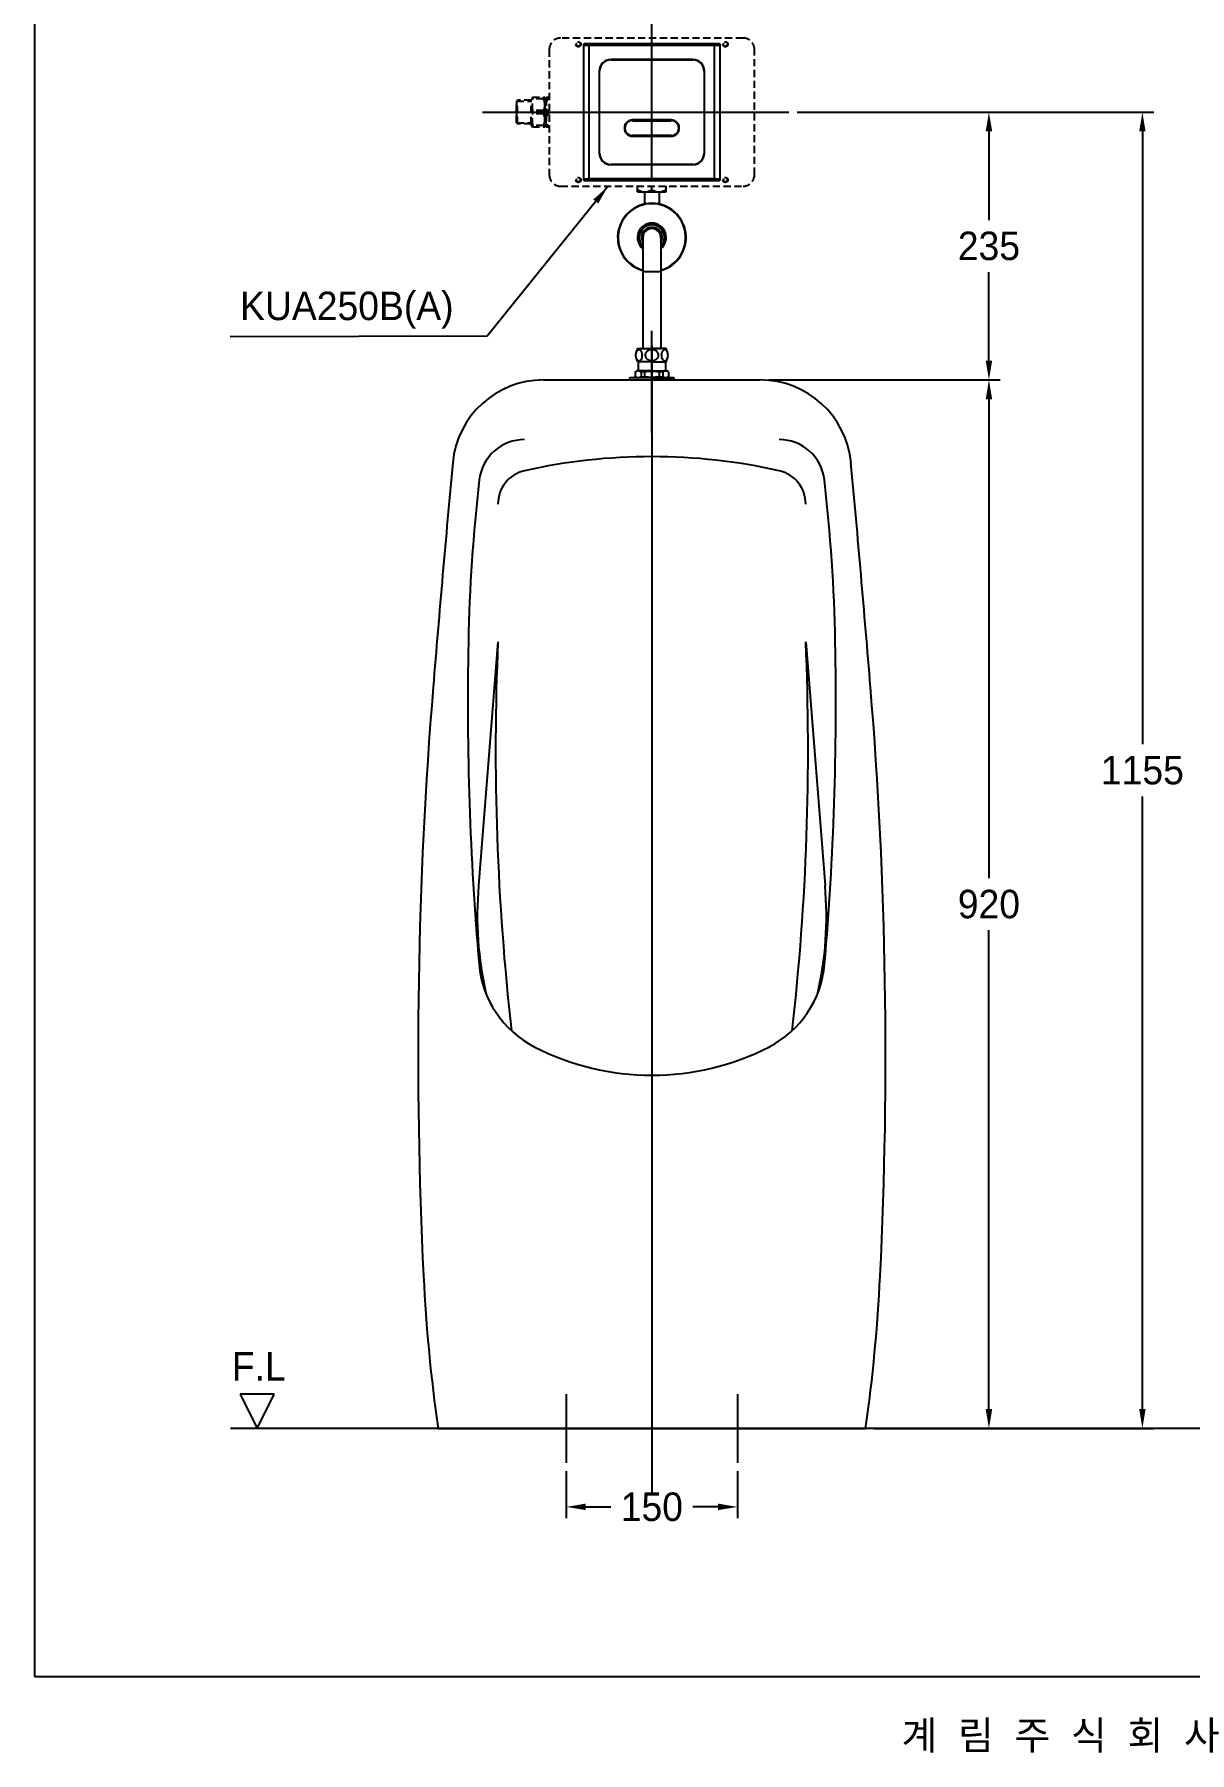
# Model space of a CAD drawing. Header units: millimetres. Extents: x 0 to 3700, y -67 to 2530.
# Drawn here: x 1900 to 2913, y -67 to 1441 of the extents above; entities that cross this region are included whole.
import ezdxf
from ezdxf.enums import TextEntityAlignment as Align
from ezdxf.lldxf.tags import DXFTag

# ---------------------------------------------------------------- set-up
doc = ezdxf.new("R2010")
doc.units = ezdxf.units.MM
doc.linetypes.add('DASHED2', pattern=[9.525, 6.35, -3.175])
for name, color, linetype in [('TEXT', 7, 'Continuous'), ('내부선 및 부속', 4, 'Continuous'), ('도각라인', 255, 'Continuous'), ('외형선', 3, 'Continuous'), ('점선', 6, 'DASHED2'), ('중심선', 1, 'DASHED'), ('치수선', 7, 'Continuous')]:
    doc.layers.add(name, color=color, linetype=linetype)
doc.styles.add('____', font='')
doc.styles.add('타이틀', font='H2GTRM.TTF', dxfattribs={"height": 25})
doc.styles.get('____').set_extended_font_data('굴림')
tags = doc.linetypes.add('DASHDOT', pattern=[70, 31, -13, 13, -13]).pattern_tags.tags
tags[10:11] = [DXFTag(74, 4), DXFTag(75, 0), DXFTag(340, '0'), DXFTag(46, 0.0), DXFTag(50, 0.0), DXFTag(44, 0.0), DXFTag(45, 0.0)]
tags[8:9] = [DXFTag(74, 4), DXFTag(75, 0), DXFTag(340, '0'), DXFTag(46, 0.0), DXFTag(50, 0.0), DXFTag(44, 0.0), DXFTag(45, 0.0)]
tags[6:7] = [DXFTag(74, 4), DXFTag(75, 0), DXFTag(340, '0'), DXFTag(46, 0.0), DXFTag(50, 0.0), DXFTag(44, 0.0), DXFTag(45, 0.0)]
tags[4:5] = [DXFTag(74, 4), DXFTag(75, 0), DXFTag(340, '0'), DXFTag(46, 0.0), DXFTag(50, 0.0), DXFTag(44, 0.0), DXFTag(45, 0.0)]
tags = doc.linetypes.add('DASHED', pattern=[25.72, 12.86, -12.86]).pattern_tags.tags
tags[6:7] = [DXFTag(74, 4), DXFTag(75, 0), DXFTag(340, '0'), DXFTag(46, 0.0), DXFTag(50, 0.0), DXFTag(44, 0.0), DXFTag(45, 0.0)]
tags[4:5] = [DXFTag(74, 4), DXFTag(75, 0), DXFTag(340, '0'), DXFTag(46, 0.0), DXFTag(50, 0.0), DXFTag(44, 0.0), DXFTag(45, 0.0)]
doc.dimstyles.new('MSADIM', dxfattribs={"dimtxt": 33, "dimasz": 17, "dimexe": 10, "dimexo": 7.5, "dimgap": 10, "dimtad": 0, "dimtih": 1, "dimtoh": 1, "dimdec": 0, "dimzin": 1, "dimdsep": 46, "dimtxsty": '____', "dimcen": 11.25, "dimadec": 0, "dimazin": 0, "dimtfac": 1, "dimtdec": 0, "dimtix": 1, "dimtmove": 0, "dimatfit": 3, "dimfxl": 0, "dimtolj": 1, "dimtzin": 1, "dimarcsym": 0})

# ---------------------------------------------------------------- blocks, each defined once
blk = doc.blocks.new('*D19')
at = {"layer": '치수선', "color": 0, "linetype": 'Continuous', "lineweight": -2}
for p, q in [((2366.5, 180), (2366.5, 138.7)), ((2516.5, 180), (2516.5, 138.7)), ((2383.5, 148.7), (2405.5, 148.7)), ((2499.5, 148.7), (2477.4, 148.7))]:
    blk.add_line(p, q, dxfattribs=at)
at = {"layer": '치수선', "color": 0, "linetype": 'Continuous'}
for points in [[(2383.5, 151.6), (2383.5, 145.9), (2366.5, 148.7)], [(2499.5, 151.6), (2499.5, 145.9), (2516.5, 148.7)]]:
    blk.add_solid(points, dxfattribs=at)
at = {"layer": '치수선', "color": 0, "linetype": 'Continuous', "insert": (2441.5, 148.7), "char_height": 25, "attachment_point": 5, "style": '____'}
blk.add_mtext('\\A1;150', dxfattribs=at)
blk = doc.blocks.new('*D20')
at = {"layer": '치수선', "color": 0, "linetype": 'Continuous', "lineweight": -2}
for p, q in [((2544, 1137.5), (2747.1, 1137.5)), ((2737.1, 1120.5), (2737.1, 700.3)), ((2737.1, 234.5), (2737.1, 654.6)), ((2636.5, 217.5), (2747.1, 217.5))]:
    blk.add_line(p, q, dxfattribs=at)
at = {"layer": '치수선', "color": 0, "linetype": 'Continuous'}
for points in [[(2734.3, 1120.5), (2740, 1120.5), (2737.1, 1137.5)], [(2734.3, 234.5), (2740, 234.5), (2737.1, 217.5)]]:
    blk.add_solid(points, dxfattribs=at)
at = {"layer": '치수선', "color": 0, "linetype": 'Continuous', "insert": (2737.1, 677.5), "char_height": 25, "attachment_point": 5, "style": '____'}
blk.add_mtext('\\A1;920', dxfattribs=at)
blk = doc.blocks.new('*D11')
at = {"layer": '치수선', "color": 0, "linetype": 'Continuous', "lineweight": -2}
for p, q in [((2569, 1372.5), (2881.7, 1372.5)), ((2871.7, 1355.5), (2871.7, 817.8)), ((2871.7, 234.5), (2871.7, 772.1)), ((2636.5, 217.5), (2881.7, 217.5))]:
    blk.add_line(p, q, dxfattribs=at)
at = {"layer": '치수선', "color": 0, "linetype": 'Continuous'}
for points in [[(2868.9, 1355.5), (2874.5, 1355.5), (2871.7, 1372.5)], [(2868.9, 234.5), (2874.5, 234.5), (2871.7, 217.5)]]:
    blk.add_solid(points, dxfattribs=at)
at = {"layer": '치수선', "color": 0, "linetype": 'Continuous', "insert": (2871.7, 795), "char_height": 25, "attachment_point": 5, "style": '____'}
blk.add_mtext('\\A1;1155', dxfattribs=at)
blk = doc.blocks.new('*D16')
at = {"layer": '치수선', "color": 0, "linetype": 'Continuous', "lineweight": -2}
for p, q in [((2569, 1372.5), (2747.1, 1372.5)), ((2737.1, 1355.5), (2737.1, 1277.8)), ((2737.1, 1154.5), (2737.1, 1232.1)), ((2744.6, 1137.5), (2747.1, 1137.5))]:
    blk.add_line(p, q, dxfattribs=at)
at = {"layer": '치수선', "color": 0, "linetype": 'Continuous'}
for points in [[(2734.3, 1355.5), (2740, 1355.5), (2737.1, 1372.5)], [(2734.3, 1154.5), (2740, 1154.5), (2737.1, 1137.5)]]:
    blk.add_solid(points, dxfattribs=at)
at = {"layer": '치수선', "color": 0, "linetype": 'Continuous', "insert": (2737.1, 1255), "char_height": 25, "attachment_point": 5, "style": '____'}
blk.add_mtext('\\A1;235', dxfattribs=at)

msp = doc.modelspace()

# ---------------------------------------------------------------- linework, layer by layer
for p, q in [((2424.5, 1365), (2424.5, 1365.4)), ((2424.5, 1351.6), (2424.5, 1351.9)), ((2441.5, 1091.3), (2441.5, 1180.5))]:
    msp.add_line(p, q)
at = {"layer": '내부선 및 부속', "linetype": 'Continuous'}
for p, q in [((2382.5, 1432.5), (2382.5, 1432.4)), ((2500.5, 1432.5), (2382.5, 1432.5)), ((2500.5, 1432.4), (2500.5, 1432.5)), ((2381.5, 1431.4), (2381.5, 1313.5)), ((2386.5, 1312.9), (2386.5, 1432.1)), ((2386.5, 1432.1), (2496.5, 1432.1)), ((2386.5, 1431.1), (2496.5, 1431.1)), ((2477.5, 1418.6), (2405.5, 1418.6)), ((2405.5, 1418.4), (2477.5, 1418.4)), ((2496.5, 1312.9), (2496.5, 1432.1)), ((2501.5, 1313.5), (2501.5, 1431.4)), ((2395.4, 1408.5), (2395.4, 1336.5)), ((2395.6, 1336.5), (2395.6, 1408.5)), ((2487.4, 1408.5), (2487.4, 1336.5)), ((2487.6, 1336.5), (2487.6, 1408.5)), ((2458.5, 1365.6), (2424.5, 1365.6)), ((2424.5, 1365.4), (2458.5, 1365.4)), ((2458.5, 1365.3), (2424.5, 1365.3)), ((2424.5, 1365), (2458.5, 1365)), ((2458.5, 1365.4), (2458.5, 1365)), ((2458.5, 1351.9), (2424.5, 1351.9)), ((2458.5, 1351.6), (2424.5, 1351.6)), ((2424.5, 1351.6), (2458.5, 1351.6)), ((2424.5, 1351.4), (2458.5, 1351.4)), ((2458.5, 1351.9), (2458.5, 1351.6)), ((2382.5, 1312.5), (2382.5, 1312.5)), ((2382.5, 1312.5), (2500.5, 1312.5)), ((2496.5, 1313.9), (2386.5, 1313.9)), ((2496.5, 1312.9), (2386.5, 1312.9)), ((2477.5, 1326.6), (2405.5, 1326.6)), ((2405.5, 1326.4), (2477.5, 1326.4)), ((2500.5, 1312.5), (2500.5, 1312.5)), ((2429, 1302.5), (2429, 1307.5)), ((2429, 1302.5), (2454, 1302.5)), ((2435.1, 1302.5), (2435.1, 1291.7)), ((2441.5, 1304.4), (2441.5, 1307.5)), ((2447.9, 1302.5), (2447.9, 1291.7)), ((2454, 1302.5), (2454, 1307.5)), ((2433.6, 1262.5), (2433.6, 1165)), ((2449.4, 1262.5), (2449.4, 1165)), ((2449.4, 1232.5), (2433.6, 1232.5)), ((2427.5, 1160.9), (2427.4, 1160.7)), ((2427.6, 1161.2), (2427.5, 1160.9)), ((2427.7, 1161.6), (2427.6, 1161.4)), ((2427.6, 1161.4), (2427.6, 1161.2)), ((2427.8, 1161.9), (2427.7, 1161.8)), ((2427.7, 1161.8), (2427.7, 1161.6)), ((2427.9, 1162), (2427.8, 1161.9)), ((2428, 1162.3), (2427.9, 1162.2)), ((2427.9, 1162.2), (2427.9, 1162)), ((2428.1, 1162.4), (2428, 1162.3)), ((2428.2, 1162.7), (2428.1, 1162.5)), ((2428.1, 1162.5), (2428.1, 1162.4)), ((2428.3, 1162.8), (2428.2, 1162.7)), ((2428.4, 1163), (2428.3, 1162.9)), ((2428.3, 1162.9), (2428.3, 1162.8)), ((2428.5, 1163.1), (2428.4, 1163)), ((2428.6, 1163.2), (2428.5, 1163.1)), ((2428.7, 1163.3), (2428.6, 1163.2)), ((2428.8, 1163.4), (2428.7, 1163.3)), ((2428.9, 1163.5), (2428.8, 1163.4)), ((2429, 1163.6), (2428.9, 1163.5)), ((2428.9, 1163.5), (2428.9, 1163.5)), ((2429.1, 1163.7), (2429, 1163.6)), ((2429.1, 1165), (2441.5, 1165)), ((2429.2, 1163.7), (2429.1, 1163.7)), ((2429.3, 1163.8), (2429.2, 1163.7)), ((2429.4, 1163.8), (2429.3, 1163.8)), ((2429.5, 1163.9), (2429.4, 1163.8)), ((2429.6, 1163.9), (2429.5, 1163.9)), ((2429.9, 1164), (2429.6, 1163.9)), ((2430.1, 1164), (2429.9, 1164)), ((2430.2, 1164), (2430.1, 1164)), ((2430.4, 1164), (2430.2, 1164)), ((2430.6, 1164), (2430.4, 1164)), ((2430.8, 1163.9), (2430.6, 1164)), ((2430.9, 1163.9), (2430.8, 1163.9)), ((2431, 1163.9), (2430.9, 1163.9)), ((2431.1, 1163.8), (2431, 1163.9)), ((2431.2, 1163.8), (2431.1, 1163.8)), ((2431.3, 1163.7), (2431.2, 1163.8)), ((2431.4, 1163.6), (2431.3, 1163.7)), ((2431.5, 1163.6), (2431.4, 1163.6)), ((2431.6, 1163.5), (2431.5, 1163.6)), ((2431.6, 1163.4), (2431.6, 1163.5)), ((2431.7, 1163.3), (2431.6, 1163.4)), ((2431.8, 1163.2), (2431.7, 1163.3)), ((2431.9, 1163.1), (2431.8, 1163.2)), ((2432, 1163), (2431.9, 1163.1)), ((2432.1, 1162.9), (2432, 1163)), ((2432.1, 1162.8), (2432.1, 1162.9)), ((2432.2, 1162.7), (2432.1, 1162.8)), ((2432.3, 1162.6), (2432.2, 1162.7)), ((2432.4, 1162.5), (2432.3, 1162.6)), ((2432.4, 1162.4), (2432.4, 1162.5)), ((2432.5, 1162.2), (2432.4, 1162.4)), ((2432.6, 1162.1), (2432.5, 1162.2)), ((2432.6, 1162), (2432.6, 1162.1)), ((2432.7, 1161.8), (2432.6, 1162)), ((2432.7, 1161.7), (2432.7, 1161.8)), ((2432.8, 1161.5), (2432.7, 1161.7)), ((2432.8, 1161.3), (2432.8, 1161.5)), ((2432.9, 1161.1), (2432.8, 1161.3)), ((2433, 1160.9), (2432.9, 1161.1)), ((2433.6, 1165), (2449.4, 1165)), ((2436.2, 1161.2), (2436, 1160.9)), ((2436.4, 1161.6), (2436.2, 1161.2)), ((2436.6, 1161.9), (2436.4, 1161.6)), ((2436.9, 1162.2), (2436.6, 1161.9)), ((2437.2, 1162.5), (2436.9, 1162.2)), ((2437.5, 1162.7), (2437.2, 1162.5)), ((2437.9, 1163), (2437.5, 1162.7)), ((2438.2, 1163.2), (2437.9, 1163)), ((2438.7, 1163.4), (2438.2, 1163.2)), ((2439.1, 1163.6), (2438.7, 1163.4)), ((2439.7, 1163.8), (2439.1, 1163.6)), ((2453.9, 1165), (2441.5, 1165)), ((2443.9, 1163.6), (2443.3, 1163.8)), ((2444.3, 1163.4), (2443.9, 1163.6)), ((2444.7, 1163.2), (2444.3, 1163.4)), ((2445.1, 1163), (2444.7, 1163.2)), ((2445.5, 1162.7), (2445.1, 1163)), ((2445.7, 1162.5), (2445.5, 1162.7)), ((2446.1, 1162.2), (2445.7, 1162.5)), ((2446.3, 1161.9), (2446.1, 1162.2)), ((2446.5, 1161.6), (2446.3, 1161.9)), ((2446.8, 1161.2), (2446.5, 1161.6)), ((2446.9, 1160.9), (2446.8, 1161.2)), ((2450.1, 1161.1), (2450, 1160.9)), ((2450.2, 1161.5), (2450.1, 1161.3)), ((2450.1, 1161.3), (2450.1, 1161.1)), ((2450.3, 1161.8), (2450.2, 1161.7)), ((2450.2, 1161.7), (2450.2, 1161.5)), ((2450.4, 1162.1), (2450.3, 1162)), ((2450.3, 1162), (2450.3, 1161.8)), ((2450.5, 1162.2), (2450.4, 1162.1)), ((2450.6, 1162.5), (2450.5, 1162.4)), ((2450.5, 1162.4), (2450.5, 1162.2)), ((2450.7, 1162.6), (2450.6, 1162.5)), ((2450.8, 1162.8), (2450.7, 1162.7)), ((2450.7, 1162.7), (2450.7, 1162.6)), ((2450.9, 1162.9), (2450.8, 1162.8)), ((2451, 1163), (2450.9, 1162.9)), ((2451.1, 1163.1), (2451, 1163)), ((2451.2, 1163.3), (2451.1, 1163.2)), ((2451.1, 1163.2), (2451.1, 1163.1)), ((2451.3, 1163.4), (2451.2, 1163.3)), ((2451.4, 1163.5), (2451.3, 1163.4)), ((2451.5, 1163.6), (2451.4, 1163.5)), ((2451.6, 1163.6), (2451.5, 1163.6)), ((2451.7, 1163.7), (2451.6, 1163.6)), ((2451.8, 1163.8), (2451.7, 1163.7)), ((2451.9, 1163.8), (2451.8, 1163.8)), ((2452, 1163.9), (2451.9, 1163.8)), ((2452.1, 1163.9), (2452, 1163.9)), ((2452.2, 1163.9), (2452.1, 1163.9)), ((2452.4, 1164), (2452.2, 1163.9)), ((2452.6, 1164), (2452.4, 1164)), ((2452.7, 1164), (2452.6, 1164)), ((2452.9, 1164), (2452.7, 1164)), ((2453.1, 1164), (2452.9, 1164)), ((2453.3, 1163.9), (2453.1, 1164)), ((2453.5, 1163.9), (2453.3, 1163.9)), ((2453.5, 1163.8), (2453.5, 1163.9)), ((2453.6, 1163.8), (2453.5, 1163.8)), ((2453.7, 1163.7), (2453.6, 1163.8)), ((2453.8, 1163.7), (2453.7, 1163.7)), ((2453.9, 1163.6), (2453.8, 1163.7)), ((2454, 1163.5), (2453.9, 1163.6)), ((2454.1, 1163.5), (2454, 1163.5)), ((2454.2, 1163.4), (2454.1, 1163.5)), ((2454.3, 1163.3), (2454.2, 1163.4)), ((2454.4, 1163.2), (2454.3, 1163.3)), ((2454.5, 1163.1), (2454.4, 1163.2)), ((2454.5, 1163), (2454.5, 1163.1)), ((2454.6, 1162.9), (2454.5, 1163)), ((2454.7, 1162.8), (2454.6, 1162.9)), ((2454.8, 1162.7), (2454.7, 1162.8)), ((2454.8, 1162.5), (2454.8, 1162.7)), ((2454.9, 1162.4), (2454.8, 1162.5)), ((2455, 1162.3), (2454.9, 1162.4)), ((2455, 1162.2), (2455, 1162.3)), ((2455.1, 1162), (2455, 1162.2)), ((2455.2, 1161.9), (2455.1, 1162)), ((2455.2, 1161.8), (2455.2, 1161.9)), ((2455.3, 1161.6), (2455.2, 1161.8)), ((2455.3, 1161.4), (2455.3, 1161.6)), ((2455.4, 1161.2), (2455.3, 1161.4)), ((2455.5, 1160.9), (2455.4, 1161.2)), ((2455.5, 1160.7), (2455.5, 1160.9)), ((2427.4, 1160.4), (2427.3, 1160)), ((2427.3, 1160), (2427.3, 1159.2)), ((2427.3, 1159.2), (2427.4, 1158.2)), ((2427.4, 1160.7), (2427.4, 1160.4)), ((2427.4, 1158.2), (2427.4, 1157.9)), ((2427.4, 1157.9), (2427.5, 1157.6)), ((2427.5, 1157.6), (2427.5, 1157.3)), ((2427.5, 1157.3), (2427.6, 1157.1)), ((2427.6, 1157.1), (2427.7, 1156.9)), ((2427.7, 1156.9), (2427.7, 1156.7)), ((2427.7, 1156.7), (2427.8, 1156.6)), ((2427.8, 1156.6), (2427.8, 1156.4)), ((2427.8, 1156.4), (2427.9, 1156.3)), ((2427.9, 1156.3), (2428, 1156.2)), ((2428, 1156.2), (2428, 1156)), ((2428, 1156), (2428.1, 1155.9)), ((2428.1, 1155.9), (2428.2, 1155.8)), ((2428.2, 1155.8), (2428.2, 1155.7)), ((2428.2, 1155.7), (2428.3, 1155.6)), ((2428.3, 1155.6), (2428.4, 1155.5)), ((2428.4, 1155.5), (2428.5, 1155.4)), ((2428.5, 1155.4), (2428.5, 1155.3)), ((2428.5, 1155.3), (2428.6, 1155.2)), ((2428.6, 1155.2), (2428.7, 1155.1)), ((2428.7, 1155.1), (2428.8, 1155)), ((2428.8, 1155), (2428.9, 1154.9)), ((2428.9, 1154.9), (2429, 1154.8)), ((2429, 1154.8), (2429.1, 1154.8)), ((2429.1, 1154.8), (2429.2, 1154.7)), ((2433, 1153.5), (2429.1, 1153.5)), ((2429.2, 1154.7), (2429.3, 1154.6)), ((2429.3, 1154.6), (2429.4, 1154.6)), ((2429.4, 1154.6), (2429.5, 1154.6)), ((2429.5, 1154.6), (2429.6, 1154.5)), ((2429.5, 1153.5), (2429.5, 1145.4)), ((2429.6, 1154.5), (2429.7, 1154.5)), ((2429.7, 1154.5), (2429.9, 1154.4)), ((2429.9, 1154.4), (2430.1, 1154.4)), ((2430.1, 1154.4), (2430.2, 1154.4)), ((2430.2, 1154.4), (2430.4, 1154.4)), ((2430.4, 1154.4), (2430.6, 1154.4)), ((2430.6, 1154.4), (2430.8, 1154.5)), ((2430.8, 1154.5), (2430.9, 1154.5)), ((2430.9, 1154.5), (2431, 1154.6)), ((2431, 1154.6), (2431.1, 1154.6)), ((2431.1, 1154.6), (2431.2, 1154.7)), ((2431.2, 1154.7), (2431.3, 1154.7)), ((2431.3, 1154.7), (2431.4, 1154.8)), ((2431.4, 1154.8), (2431.5, 1154.9)), ((2431.5, 1154.9), (2431.6, 1155)), ((2431.6, 1155), (2431.7, 1155)), ((2431.7, 1155), (2431.8, 1155.1)), ((2431.8, 1155.1), (2431.9, 1155.2)), ((2431.9, 1155.3), (2432, 1155.4)), ((2431.9, 1155.2), (2431.9, 1155.3)), ((2433, 1160.5), (2433, 1160.9)), ((2433.1, 1160.2), (2433, 1160.5)), ((2441.5, 1153.5), (2433, 1153.5)), ((2433.1, 1159.2), (2433.1, 1160.2)), ((2435.7, 1159), (2435.8, 1158.2)), ((2435.8, 1158.2), (2436, 1157.6)), ((2436, 1157.6), (2436.1, 1157.3)), ((2436.1, 1157.3), (2436.3, 1156.9)), ((2436.3, 1156.9), (2436.5, 1156.6)), ((2436.5, 1156.6), (2436.8, 1156.4)), ((2436.8, 1156.4), (2437.1, 1156)), ((2437.1, 1156), (2437.4, 1155.8)), ((2437.4, 1155.8), (2437.7, 1155.6)), ((2437.7, 1155.6), (2438, 1155.4)), ((2441.5, 1153.5), (2450, 1153.5)), ((2445, 1155.4), (2445.3, 1155.6)), ((2445.3, 1155.6), (2445.6, 1155.8)), ((2445.6, 1155.8), (2445.9, 1156)), ((2445.9, 1156), (2446.2, 1156.4)), ((2446.2, 1156.4), (2446.4, 1156.6)), ((2446.4, 1156.6), (2446.6, 1156.9)), ((2446.6, 1156.9), (2446.9, 1157.3)), ((2446.9, 1157.3), (2447, 1157.6)), ((2447, 1157.6), (2447.2, 1158.2)), ((2447.2, 1158.2), (2447.3, 1159)), ((2449.9, 1160.2), (2449.8, 1159.2)), ((2450, 1160.9), (2449.9, 1160.5)), ((2449.9, 1160.5), (2449.9, 1160.2)), ((2450, 1153.5), (2453.8, 1153.5)), ((2450.9, 1155.4), (2451, 1155.3)), ((2451, 1155.3), (2451.1, 1155.2)), ((2451.1, 1155.2), (2451.2, 1155.1)), ((2451.2, 1155.1), (2451.3, 1155)), ((2451.3, 1155), (2451.4, 1155)), ((2451.4, 1155), (2451.5, 1154.9)), ((2451.5, 1154.9), (2451.5, 1154.8)), ((2451.5, 1154.8), (2451.6, 1154.7)), ((2451.6, 1154.7), (2451.7, 1154.7)), ((2451.7, 1154.7), (2451.8, 1154.6)), ((2451.8, 1154.6), (2451.9, 1154.6)), ((2451.9, 1154.6), (2452, 1154.5)), ((2452, 1154.5), (2452.1, 1154.5)), ((2452.1, 1154.5), (2452.4, 1154.4)), ((2452.4, 1154.4), (2452.6, 1154.4)), ((2452.6, 1154.4), (2452.7, 1154.4)), ((2452.7, 1154.4), (2452.9, 1154.4)), ((2452.9, 1154.4), (2453.1, 1154.4)), ((2453.1, 1154.4), (2453.3, 1154.5)), ((2453.3, 1154.5), (2453.4, 1154.5)), ((2453.4, 1154.5), (2453.5, 1154.6)), ((2453.5, 1154.6), (2453.6, 1154.6)), ((2453.5, 1153.5), (2453.5, 1145.4)), ((2453.6, 1154.6), (2453.7, 1154.6)), ((2453.7, 1154.6), (2453.8, 1154.7)), ((2453.8, 1154.7), (2453.9, 1154.8)), ((2453.9, 1154.8), (2454, 1154.8)), ((2454, 1154.8), (2454.1, 1154.9)), ((2454.1, 1154.9), (2454.2, 1155)), ((2454.2, 1155.1), (2454.3, 1155.2)), ((2454.2, 1155), (2454.2, 1155.1)), ((2454.3, 1155.2), (2454.4, 1155.3)), ((2454.4, 1155.3), (2454.5, 1155.4)), ((2454.5, 1155.4), (2454.6, 1155.5)), ((2454.6, 1155.5), (2454.7, 1155.6)), ((2454.7, 1155.7), (2454.8, 1155.8)), ((2454.7, 1155.6), (2454.7, 1155.7)), ((2454.8, 1155.8), (2454.9, 1155.9)), ((2454.9, 1156), (2455, 1156.2)), ((2454.9, 1155.9), (2454.9, 1156)), ((2455, 1156.2), (2455.1, 1156.3)), ((2455.1, 1156.4), (2455.2, 1156.6)), ((2455.1, 1156.3), (2455.1, 1156.4)), ((2455.2, 1156.7), (2455.3, 1156.9)), ((2455.2, 1156.6), (2455.2, 1156.7)), ((2455.3, 1156.9), (2455.4, 1157.1)), ((2455.4, 1157.3), (2455.5, 1157.6)), ((2455.4, 1157.1), (2455.4, 1157.3)), ((2455.6, 1160.4), (2455.5, 1160.7)), ((2455.5, 1157.9), (2455.6, 1158.2)), ((2455.5, 1157.6), (2455.5, 1157.9)), ((2455.6, 1160), (2455.6, 1160.4)), ((2455.7, 1159.2), (2455.6, 1160)), ((2455.6, 1158.2), (2455.7, 1159.2)), ((2460.5, 1139.5), (2422.5, 1139.5)), ((2422.5, 1137.5), (2441.5, 1137.5)), ((2423.5, 1137.5), (2459.5, 1137.5)), ((2426, 1139.5), (2426.1, 1139.5)), ((2427, 1144.6), (2428.5, 1145.5)), ((2427, 1144.6), (2427, 1140.5)), ((2441.5, 1145.5), (2428.5, 1145.5)), ((2432, 1144.5), (2432, 1142.5)), ((2432, 1142.5), (2432, 1140.5)), ((2435, 1144.5), (2435, 1142.5)), ((2435, 1142.5), (2435, 1140.5)), ((2441.5, 1145.5), (2454.5, 1145.5)), ((2460.5, 1137.5), (2441.5, 1137.5)), ((2448, 1144.5), (2448, 1142.5)), ((2448, 1142.5), (2448, 1140.5)), ((2451, 1144.5), (2451, 1142.5)), ((2451, 1142.5), (2451, 1140.5)), ((2456, 1144.6), (2454.5, 1145.5)), ((2456, 1144.6), (2456, 1140.5)), ((2456.9, 1139.5), (2457, 1139.5)), ((2306.5, 907.7), (2289.6, 694)), ((2576.5, 907.7), (2593.4, 694))]:
    msp.add_line(p, q, dxfattribs=at)
for centre, radius, start, end in [((2405.5, 1408.5), 10.1, 90, 180), ((2405.5, 1408.5), 9.9, 90, 180), ((2477.5, 1408.5), 10.1, 0, 90), ((2477.5, 1408.5), 9.9, 0, 90), ((2500.5, 1431.4), 0.982, 0.0025, 2.5077), ((2424.5, 1358.5), 7.1, 90, 270), ((2424.5, 1358.5), 6.9, 90, 270), ((2424.5, 1358.5), 6.89, 90, 270), ((2424.5, 1358.5), 6.59, 90, 270), ((2458.5, 1358.5), 7.1, 270, 90), ((2458.5, 1358.5), 6.9, 270, 90), ((2458.5, 1358.5), 6.89, 270, 90), ((2458.5, 1358.5), 6.59, 270, 90), ((2405.5, 1336.5), 10.1, 180, 270), ((2405.5, 1336.5), 9.9, 180, 270), ((2477.5, 1336.5), 10.1, 270, 0), ((2477.5, 1336.5), 9.9, 270, 0), ((2382.5, 1313.5), 0.982, 180.0025, 182.5077), ((2441.5, 1262.5), 30, 285.2839, 254.7161), ((2441.5, 1262.5), 29.6, 285.5059, 254.4941), ((2441.5, 1262.5), 12.6, 308.8913, 231.1087), ((2441.5, 1262.5), 11, 315.9082, 224.0918), ((2441.5, 1262.5), 9, 331.8877, 208.1122), ((2441.5, 1262.5), 8, 352.6814, 187.3186), ((2441.5, 1262.5), 7.9, 0, 180), ((2437.2, 1159.2), 9.98, 144.4985, 179.7412), ((2439.4, 1159.3), 3.73, 153.456, 184.8193), ((2441, 1159.3), 4.7, 84.3415, 106.5393), ((2441.9, 1159.3), 4.7, 73.4607, 95.6585), ((2443.6, 1159.3), 3.73, 355.1807, 26.544), ((2445.7, 1159.2), 9.98, 0.2588, 35.5015), ((2437.2, 1159.2), 9.98, 179.7412, 214.8682), ((2427.7, 1158.8), 5.48, 322.4236, 4.714), ((2441.5, 1161.3), 6.92, 239.3391, 269.8436), ((2441.5, 1161.3), 6.92, 270.1564, 300.6609), ((2455.3, 1158.8), 5.48, 175.286, 217.5764), ((2445.7, 1159.2), 9.98, 325.1318, 0.2588), ((2422.5, 1138.5), 1, 90, 180), ((2422.5, 1138.5), 1, 180, 270), ((2426, 1140.5), 1, 275.4232, 0), ((2429.5, 1143.1), 3.63, 226.537, 313.5656), ((2428.5, 1139), 6.43, 57.6144, 90.4948), ((2433.5, 1138.9), 5.72, 74.7919, 105.2081), ((2433.5, 1146), 5.72, 254.7919, 285.2081), ((2440.8, 1111.7), 33.2, 88.77, 100.0274), ((2440.8, 1173.2), 33.2, 259.9726, 271.23), ((2442.2, 1111.7), 33.2, 79.9726, 91.23), ((2442.2, 1173.2), 33.2, 268.77, 280.0274), ((2449.5, 1138.9), 5.72, 74.7919, 105.2081), ((2449.5, 1146), 5.72, 254.7919, 285.2081), ((2454.4, 1139), 6.43, 89.5052, 122.3856), ((2453.5, 1143.1), 3.63, 226.4344, 313.463), ((2457, 1140.5), 1, 180, 264.5768), ((2460.5, 1138.5), 1, 0, 90), ((2460.5, 1138.5), 1, 270, 0), ((2329.9, 1045.2), 40, 90, 173.4234), ((2553.1, 1045.2), 40, 6.5766, 90), ((2336.5, 1028.6), 30, 102.6356, 180), ((2441.5, 560.2), 510, 77.3644, 102.6356), ((2546.5, 1028.6), 30, 0, 77.3644), ((3780.3, 878), 1500, 173.4234, 178.874), ((1102.7, 878), 1500, 1.126, 6.5766), ((4960.1, 854.8), 2680, 178.874, 184.925), ((4504.5, 813.3), 2200, 177.5423, 186.4407), ((378.5, 813.3), 2200, 353.5593, 2.4577), ((-77.1, 854.8), 2680, 355.075, 1.126), ((2588.4, 667), 300, 174.8517, 193.2147), ((2294.6, 667), 300, 346.7853, 5.1483), ((2379.6, 632.5), 90, 184.925, 242.7317), ((2503.3, 632.5), 90, 297.2683, 355.075), ((2441.5, 752.5), 225, 242.7317, 297.2683)]:
    msp.add_arc(centre, radius, start, end, dxfattribs=at)
for centre, start_param, end_param in [((2382.5, 1431.4), 0, 1.570796), ((2500.5, 1431.4), -1.570796, 0), ((2382.5, 1313.5), 1.570796, 3.141593), ((2500.5, 1313.5), -3.141593, -1.570796)]:
    msp.add_ellipse(centre, major_axis=(0, 1), ratio=0.996195, start_param=start_param, end_param=end_param, dxfattribs=at)
for points, knots in [([(2382.5, 1432.4), (2382.4, 1432.4), (2382.1, 1432.4), (2381.8, 1432.1), (2381.5, 1431.8), (2381.5, 1431.5), (2381.5, 1431.4)], [0, 0, 0, 0, 0.250471, 0.500623, 0.750409, 1, 1, 1, 1]), ([(2382.5, 1432.4), (2382.5, 1432.4), (2382.5, 1432.4), (2382.6, 1432.3), (2382.8, 1432.3), (2383.2, 1432.2), (2383.7, 1432.1), (2384.3, 1432.1), (2385, 1432.1), (2385.7, 1432.1), (2386.2, 1432.1), (2386.5, 1432.1)], [0, 0, 0, 0, 0.009693, 0.026153, 0.084481, 0.176759, 0.300133, 0.450163, 0.621258, 0.806902, 1, 1, 1, 1]), ([(2496.5, 1432.1), (2496.7, 1432.1), (2497.3, 1432.1), (2498, 1432.1), (2498.7, 1432.1), (2499.3, 1432.1), (2499.8, 1432.2), (2500.1, 1432.3), (2500.4, 1432.3), (2500.5, 1432.4), (2500.5, 1432.4), (2500.5, 1432.4)], [0, 0, 0, 0, 0.193098, 0.378742, 0.549837, 0.699867, 0.823241, 0.915519, 0.973847, 0.990307, 1, 1, 1, 1]), ([(2500.5, 1432.4), (2500.6, 1432.4), (2500.9, 1432.4), (2501.2, 1432.1), (2501.4, 1431.8), (2501.5, 1431.6), (2501.5, 1431.4)], [0, 0, 0, 0, 0.250437, 0.500566, 0.750339, 1, 1, 1, 1]), ([(2381.5, 1431.4), (2381.5, 1431.4), (2381.5, 1431.4), (2381.5, 1431.4), (2381.6, 1431.3)], [0, 0, 0, 0, 0.357807, 1, 1, 1, 1]), ([(2381.6, 1431.3), (2381.6, 1431.3), (2381.8, 1431.3), (2382.2, 1431.2), (2382.7, 1431.2), (2383.3, 1431.1), (2384, 1431.1), (2385.1, 1431.1), (2385.9, 1431.1), (2386.5, 1431.1)], [0, 0, 0, 0, 0.047144, 0.122431, 0.224001, 0.348954, 0.493598, 0.6536, 1, 1, 1, 1]), ([(2496.5, 1431.1), (2497.1, 1431.1), (2497.9, 1431.1), (2499, 1431.1), (2499.7, 1431.1), (2500.3, 1431.2), (2500.8, 1431.2), (2501.1, 1431.3), (2501.3, 1431.3), (2501.4, 1431.3)], [0, 0, 0, 0, 0.3464, 0.506402, 0.651046, 0.775999, 0.877569, 0.952856, 1, 1, 1, 1]), ([(2501.4, 1431.3), (2501.4, 1431.4), (2501.5, 1431.4), (2501.5, 1431.4), (2501.5, 1431.4)], [0, 0, 0, 0, 0.642193, 1, 1, 1, 1]), ([(2381.6, 1313.6), (2381.5, 1313.6), (2381.5, 1313.5), (2381.5, 1313.5), (2381.5, 1313.5)], [0, 0, 0, 0, 0.642193, 1, 1, 1, 1]), ([(2382.5, 1312.5), (2382.4, 1312.5), (2382.1, 1312.6), (2381.8, 1312.8), (2381.5, 1313.1), (2381.5, 1313.3), (2381.5, 1313.5)], [0, 0, 0, 0, 0.250437, 0.500566, 0.750339, 1, 1, 1, 1]), ([(2386.5, 1313.9), (2385.9, 1313.9), (2385.1, 1313.8), (2384, 1313.8), (2383.3, 1313.8), (2382.7, 1313.7), (2382.2, 1313.7), (2381.8, 1313.6), (2381.6, 1313.6), (2381.6, 1313.6)], [0, 0, 0, 0, 0.3464, 0.506402, 0.651046, 0.775999, 0.877569, 0.952856, 1, 1, 1, 1]), ([(2386.5, 1312.9), (2386.2, 1312.9), (2385.7, 1312.9), (2385, 1312.8), (2384.3, 1312.8), (2383.7, 1312.8), (2383.2, 1312.7), (2382.8, 1312.7), (2382.6, 1312.6), (2382.5, 1312.6), (2382.5, 1312.5), (2382.5, 1312.5)], [0, 0, 0, 0, 0.193098, 0.378742, 0.549837, 0.699867, 0.823241, 0.915519, 0.973847, 0.990307, 1, 1, 1, 1]), ([(2501.4, 1313.6), (2501.3, 1313.6), (2501.1, 1313.6), (2500.8, 1313.7), (2500.3, 1313.7), (2499.7, 1313.8), (2499, 1313.8), (2497.9, 1313.8), (2497.1, 1313.9), (2496.5, 1313.9)], [0, 0, 0, 0, 0.047144, 0.122431, 0.224001, 0.348954, 0.493598, 0.6536, 1, 1, 1, 1]), ([(2500.5, 1312.5), (2500.5, 1312.5), (2500.5, 1312.6), (2500.4, 1312.6), (2500.1, 1312.7), (2499.8, 1312.7), (2499.3, 1312.8), (2498.7, 1312.8), (2498, 1312.8), (2497.3, 1312.9), (2496.7, 1312.9), (2496.5, 1312.9)], [0, 0, 0, 0, 0.009693, 0.026153, 0.084481, 0.176759, 0.300133, 0.450163, 0.621258, 0.806902, 1, 1, 1, 1]), ([(2500.5, 1312.5), (2500.6, 1312.5), (2500.9, 1312.6), (2501.2, 1312.8), (2501.4, 1313.1), (2501.5, 1313.4), (2501.5, 1313.5)], [0, 0, 0, 0, 0.250471, 0.500623, 0.750409, 1, 1, 1, 1]), ([(2501.5, 1313.5), (2501.5, 1313.5), (2501.5, 1313.5), (2501.4, 1313.6), (2501.4, 1313.6)], [0, 0, 0, 0, 0.357807, 1, 1, 1, 1]), ([(2429, 1304.4), (2429.5, 1304.1), (2430.5, 1303.6), (2432, 1303), (2433.6, 1302.6), (2434.7, 1302.5), (2435.2, 1302.5)], [0, 0, 0, 0, 0.25359, 0.504622, 0.753132, 1, 1, 1, 1]), ([(2435.2, 1302.5), (2435.8, 1302.5), (2436.9, 1302.6), (2438.5, 1303), (2440, 1303.6), (2441, 1304.1), (2441.5, 1304.4)], [0, 0, 0, 0, 0.246869, 0.495378, 0.746409, 1, 1, 1, 1]), ([(2441.5, 1304.4), (2442, 1304.1), (2443, 1303.6), (2444.5, 1303), (2446.1, 1302.6), (2447.2, 1302.5), (2447.7, 1302.5)], [0, 0, 0, 0, 0.25359, 0.504622, 0.753132, 1, 1, 1, 1]), ([(2447.7, 1302.5), (2448.3, 1302.5), (2449.4, 1302.6), (2451, 1303), (2452.5, 1303.6), (2453.5, 1304.1), (2454, 1304.4)], [0, 0, 0, 0, 0.246869, 0.495378, 0.746409, 1, 1, 1, 1])]:
    msp.add_open_spline(points, degree=3, knots=knots, dxfattribs=at)
at = {"layer": '도각라인', "color": 7}
for p, q in [((1900, 2530), (1900, 0)), ((1900, 0), (3700, 0))]:
    msp.add_line(p, q, dxfattribs=at)
at = {"layer": '외형선'}
for p, q in [((2346.5, 1137.5), (2536.5, 1137.5)), ((2254, 217.5), (2629, 217.5))]:
    msp.add_line(p, q, dxfattribs=at)
at = {"layer": '외형선', "linetype": 'Continuous'}
for p, q in [((2110.4, 247.5), (2080.4, 247.5)), ((2080.4, 247.5), (2095.4, 217.5)), ((2095.4, 217.5), (2110.4, 247.5)), ((3496.6, 217.5), (2072, 217.5))]:
    msp.add_line(p, q, dxfattribs=at)
at = {"layer": '외형선'}
for centre, radius, start, end in [((2346.5, 1057.5), 80, 90, 174.7455), ((2536.5, 1057.5), 80, 5.2545, 90), ((22182.8, -766.8), 20000, 174.74551, 175.31139), ((2536.5, 1057.5), 80, 170.8189, 171.0007), ((-17299.8, -766.8), 20000, 4.68861, 5.25449), ((6186.5, 545.1), 3950, 175.3114, 182.8099), ((-1303.5, 545.1), 3950, 357.1901, 4.6886), ((3709.5, 423.5), 1470, 182.8099, 188.0592), ((1173.5, 423.5), 1470, 351.9408, 357.1901)]:
    msp.add_arc(centre, radius, start, end, dxfattribs=at)
at = {"layer": '점선'}
for p, q in [((2521.5, 1437.5), (2361.5, 1437.5)), ((2351.5, 1427.5), (2351.5, 1317.5)), ((2531.5, 1317.5), (2531.5, 1427.5)), ((2322.8, 1381.9), (2323.8, 1382.9)), ((2322.8, 1363.1), (2322.8, 1381.9)), ((2322.9, 1382), (2322.9, 1363)), ((2322.9, 1382), (2335.8, 1382)), ((2323.8, 1362.1), (2323.8, 1382.9)), ((2335.8, 1382.9), (2323.8, 1382.9)), ((2336.7, 1385.5), (2335.8, 1382.9)), ((2335.8, 1362.1), (2335.8, 1382.9)), ((2336.7, 1385.5), (2347.8, 1385.5)), ((2337.2, 1384.1), (2337.2, 1385.5)), ((2346.5, 1384.1), (2337.2, 1384.1)), ((2337.2, 1371.1), (2337.2, 1373.8)), ((2346.5, 1373.8), (2337.2, 1373.8)), ((2346.5, 1384.1), (2346.5, 1385.5)), ((2346.5, 1371.1), (2346.5, 1373.8)), ((2347.8, 1359.5), (2347.8, 1385.5)), ((2347.8, 1380.3), (2348, 1380.5)), ((2348, 1364.5), (2348, 1380.5)), ((2348.5, 1380.5), (2348, 1380.5)), ((2348.5, 1385.3), (2348.7, 1385.5)), ((2348.5, 1385.3), (2348.5, 1359.7)), ((2348.7, 1385.5), (2351.5, 1385.5)), ((2350, 1385.5), (2350, 1384.1)), ((2350, 1384.1), (2351.5, 1384.1)), ((2350, 1371.1), (2350, 1373.8)), ((2350, 1373.8), (2351.5, 1373.8)), ((2322.8, 1363.1), (2323.8, 1362.1)), ((2322.9, 1363), (2335.8, 1363)), ((2335.8, 1362.1), (2323.8, 1362.1)), ((2336.7, 1359.4), (2335.8, 1362.1)), ((2336.7, 1359.5), (2347.8, 1359.5)), ((2346.5, 1371.1), (2337.2, 1371.1)), ((2337.2, 1360.8), (2337.2, 1359.5)), ((2346.5, 1360.8), (2337.2, 1360.8)), ((2346.5, 1360.8), (2346.5, 1359.5)), ((2347.8, 1364.7), (2348, 1364.5)), ((2348.5, 1364.5), (2348, 1364.5)), ((2348.5, 1359.7), (2348.7, 1359.5)), ((2348.7, 1359.5), (2351.5, 1359.5)), ((2350, 1371.1), (2351.5, 1371.1)), ((2350, 1359.5), (2350, 1360.8)), ((2350, 1360.8), (2351.5, 1360.8)), ((2361.5, 1307.5), (2521.5, 1307.5))]:
    msp.add_line(p, q, dxfattribs=at)
for centre, radius in [((2377, 1432), 2.2), ((2377, 1432), 1.7), ((2506, 1432), 2.2), ((2506, 1432), 1.7), ((2377, 1313), 2.2), ((2377, 1313), 1.7), ((2506, 1313), 2.2), ((2506, 1313), 1.7)]:
    msp.add_circle(centre, radius, dxfattribs=at)
for centre, start, end in [((2361.5, 1427.5), 90, 180), ((2521.5, 1427.5), 0, 90), ((2361.5, 1317.5), 180, 270), ((2521.5, 1317.5), 270, 0)]:
    msp.add_arc(centre, 10, start, end, dxfattribs=at)
for points, knots in [([(2337.2, 1373.8), (2337.1, 1374.6), (2336.8, 1376.4), (2336.7, 1379), (2336.8, 1381.5), (2337.1, 1383.3), (2337.2, 1384.1)], [0, 0, 0, 0, 0.250254, 0.5, 0.749746, 1, 1, 1, 1]), ([(2347.8, 1379), (2347.8, 1379.8), (2347.5, 1381.6), (2346.9, 1383.3), (2346.5, 1384.1)], [0, 0, 0, 0, 0.496428, 1, 1, 1, 1]), ([(2346.5, 1373.8), (2346.9, 1374.6), (2347.5, 1376.3), (2347.8, 1378.1), (2347.8, 1379)], [0, 0, 0, 0, 0.503548, 1, 1, 1, 1]), ([(2350, 1384.1), (2349.6, 1383.3), (2348.9, 1381.6), (2348.6, 1379), (2348.9, 1376.3), (2349.6, 1374.6), (2350, 1373.8)], [0, 0, 0, 0, 0.25178, 0.5, 0.748221, 1, 1, 1, 1]), ([(2337.2, 1360.8), (2337.1, 1361.6), (2336.8, 1363.4), (2336.7, 1366), (2336.8, 1368.5), (2337.1, 1370.3), (2337.2, 1371.1)], [0, 0, 0, 0, 0.250254, 0.5, 0.749746, 1, 1, 1, 1]), ([(2347.8, 1366), (2347.8, 1366.8), (2347.5, 1368.6), (2346.9, 1370.3), (2346.5, 1371.1)], [0, 0, 0, 0, 0.496428, 1, 1, 1, 1]), ([(2346.5, 1360.8), (2346.9, 1361.6), (2347.5, 1363.3), (2347.8, 1365.1), (2347.8, 1366)], [0, 0, 0, 0, 0.503548, 1, 1, 1, 1]), ([(2350, 1371.1), (2349.6, 1370.3), (2348.9, 1368.6), (2348.6, 1366), (2348.9, 1363.3), (2349.6, 1361.6), (2350, 1360.8)], [0, 0, 0, 0, 0.25178, 0.5, 0.748221, 1, 1, 1, 1])]:
    msp.add_open_spline(points, degree=3, knots=knots, dxfattribs=at)
at = {"layer": '중심선', "linetype": 'DASHDOT'}
for p, q in [((2441.5, 1313.9), (2441.5, 1451.8)), ((2292.9, 1372.5), (2561.5, 1372.5)), ((2441.5, 1167.5), (2441.5, 161.7)), ((2366.5, 247.5), (2366.5, 187.5)), ((2516.5, 247.5), (2516.5, 187.5))]:
    msp.add_line(p, q, dxfattribs=at)

# ---------------------------------------------------------------- texts
at = {"layer": 'TEXT', "style": '타이틀'}
msp.add_text('F.L', height=25, dxfattribs=at).set_placement((2096.8, 272.1), align=Align.MIDDLE)
msp.add_text('계  림  주  식  회  사', height=25, dxfattribs=at).set_placement((2800, -51.7), align=Align.MIDDLE_CENTER)
at = {"layer": 'TEXT', "insert": (2080.4, 1215), "char_height": 25, "width": 380.447, "attachment_point": 1, "line_spacing_factor": 0.963855, "style": '타이틀'}
msp.add_mtext('\\A1;KUA250B(A)', dxfattribs=at)

# ---------------------------------------------------------------- dimensions: what is measured, and where the dimension line sits
at = {"layer": '치수선', "linetype": 'Continuous'}
for base, p1, p2, picture, middle in [((2871.7, 1372.5), (2629, 217.5), (2561.5, 1372.5), '*D11', (2871.7, 795)), ((2737.1, 1372.5), (2737.1, 1137.5), (2561.5, 1372.5), '*D16', (2737.1, 1255)), ((2737.1, 1137.5), (2629, 217.5), (2536.5, 1137.5), '*D20', (2737.1, 677.5))]:
    dim = msp.add_linear_dim(base=base, p1=p1, p2=p2, angle=90, dimstyle='MSADIM', override={"dimtxt": 25}, dxfattribs=at)
    dim.commit()
    dim.dimension.update_dxf_attribs({"geometry": picture, "text_midpoint": middle})
dim = msp.add_linear_dim(base=(2516.5, 148.7), p1=(2366.5, 187.5), p2=(2516.5, 187.5), dimstyle='MSADIM', override={"dimtxt": 25}, dxfattribs=at)
dim.commit()
dim.dimension.update_dxf_attribs({"geometry": '*D19', "text_midpoint": (2441.5, 148.7)})

# ---------------------------------------------------------------- leaders
msp.add_leader([(2403, 1307.3), (2297.1, 1175.8), (2071.7, 1175.4)], dimstyle='MSADIM', override={"dimtxt": 25}, dxfattribs=at)

doc.saveas('drawing.dxf')
